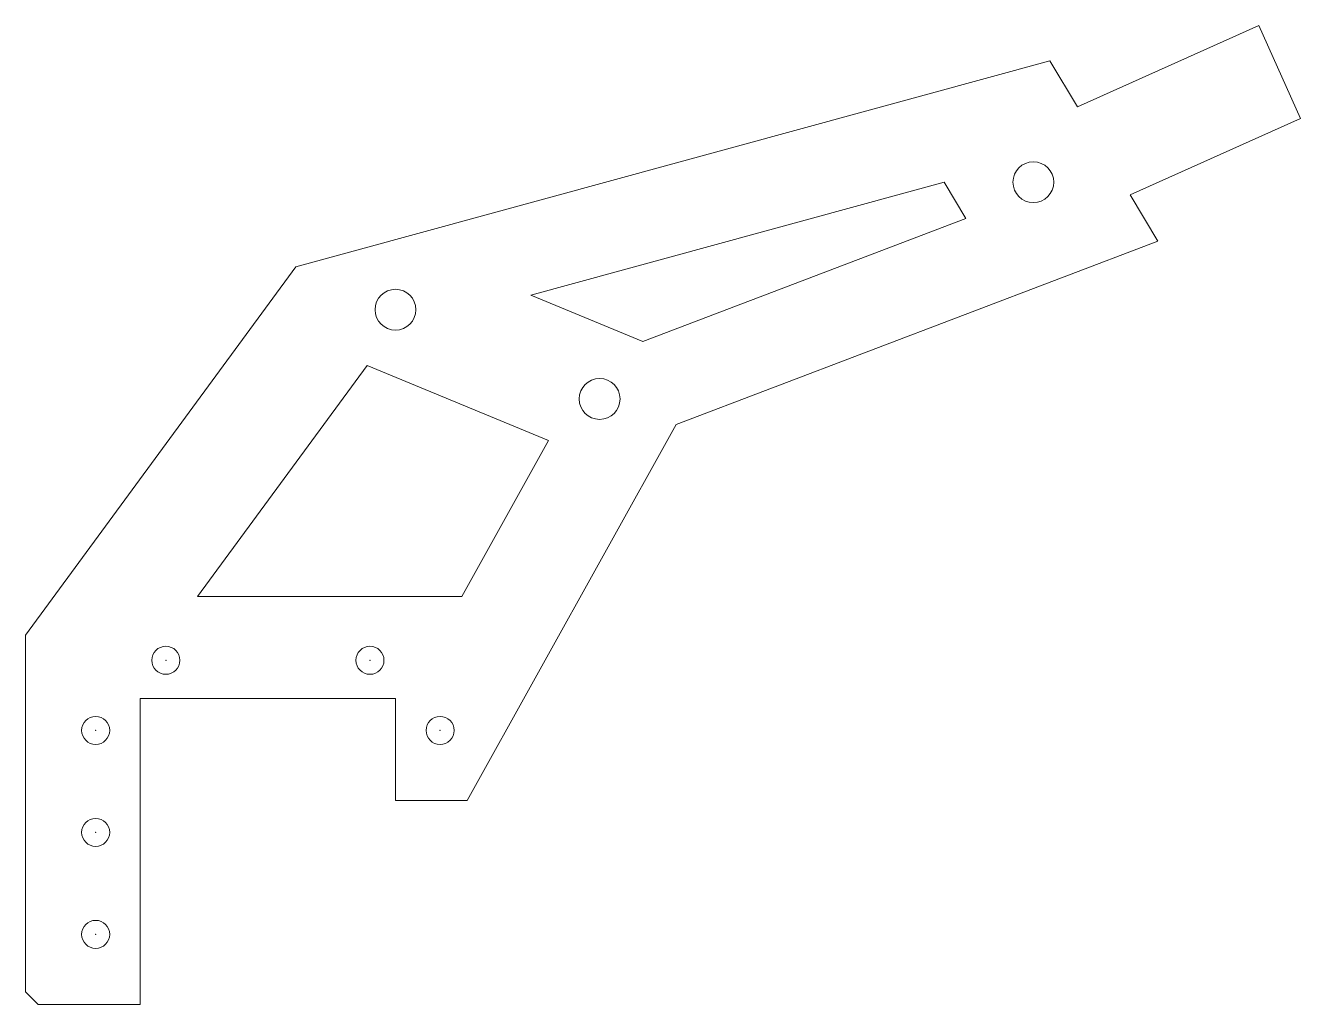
# Model space of a CAD drawing. Header units: millimetres. Extents: x -19 to 80.9, y -21.5 to 55.3.
import ezdxf

# ---------------------------------------------------------------- set-up
doc = ezdxf.new("R2010")
doc.units = ezdxf.units.MM
doc.layers.get('0').update_dxf_attribs({"color": 1, "linetype": 'CONTINUOUS', "lineweight": 0})
doc.layers.add('noname2', color=7, linetype='CONTINUOUS', lineweight=0)
doc.layers.add('servos_mounting_holes', color=3, linetype='CONTINUOUS', lineweight=0)

msp = doc.modelspace()

# ---------------------------------------------------------------- linework, layer by layer
for p, q in [((63.45, 48.907), (77.661, 55.293)), ((80.94, 47.996), (77.661, 55.293)), ((61.281, 52.523), (2.179, 36.354)), ((61.281, 52.523), (63.45, 48.907)), ((67.595, 41.999), (80.94, 47.996)), ((53, 43), (20.598, 34.136)), ((54.715, 40.142), (53, 43)), ((69.764, 38.384), (67.595, 41.999)), ((54.715, 40.142), (29.386, 30.495)), ((69.764, 38.384), (32, 24)), ((-19, 7.473), (2.179, 36.354)), ((20.598, 34.136), (29.386, 30.495)), ((-5.505, 10.5), (7.784, 28.621)), ((7.784, 28.621), (21.996, 22.733)), ((32, 24), (15.611, -5.5)), ((21.996, 22.733), (15.2, 10.5)), ((15.2, 10.5), (-5.505, 10.5)), ((-19, -20.5), (-19, 7.473)), ((-10, -21.5), (-10, 2.5)), ((-10, 2.5), (0, 2.5)), ((10, 2.5), (0, 2.5)), ((10, -5.5), (10, 2.5)), ((10, -5.5), (15.611, -5.5)), ((-19, -20.5), (-18, -21.5)), ((-10, -21.5), (-18, -21.5))]:
    msp.add_line(p, q)
for centre in [(60, 43), (10, 33), (26, 26)]:
    msp.add_circle(centre, 1.6)
at = {"layer": 'noname2'}
for p in [(-8, 5.5), (8, 5.5), (-13.5, 0), (13.5, 0), (-13.5, -8), (-13.5, -16)]:
    msp.add_point(p, dxfattribs=at)
at = {"layer": 'servos_mounting_holes'}
for centre in [(-8, 5.5), (8, 5.5), (-13.5, 0), (13.5, 0), (-13.5, -8), (-13.5, -16)]:
    msp.add_circle(centre, 1.1, dxfattribs=at)

doc.saveas('drawing.dxf')
